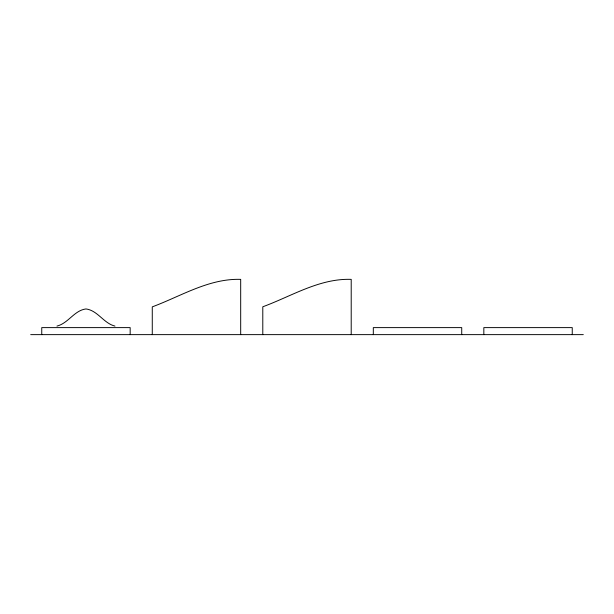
<?xml version="1.0" encoding="UTF-8"?>
<svg xmlns="http://www.w3.org/2000/svg" width="614" height="614" viewBox="0 0 614 614"><rect width="100%" height="100%" fill="white"/><g stroke="black" fill="none" stroke-linecap="round" stroke-linejoin="round"><path stroke-width="0.92" d="M56.948 326.095C68.277 323.332 74.256 310.385 85.96 308.949C97.664 310.385 103.643 323.332 114.972 326.095M30.7 334.63L583.3 334.63M572.248 334.63L572.248 327.615L483.832 327.615L483.832 334.63M461.728 334.63L461.728 327.615L373.312 327.615L373.312 334.63M351.208 334.63L351.208 279.37C319.533 278.257 291.504 296.27 262.792 306.777L262.792 334.63M240.688 334.63L240.688 279.37C208.99 278.342 181.015 296.201 152.272 306.862L152.272 334.63M130.168 334.63L130.168 327.615L41.752 327.615L41.752 334.63"/></g></svg>
